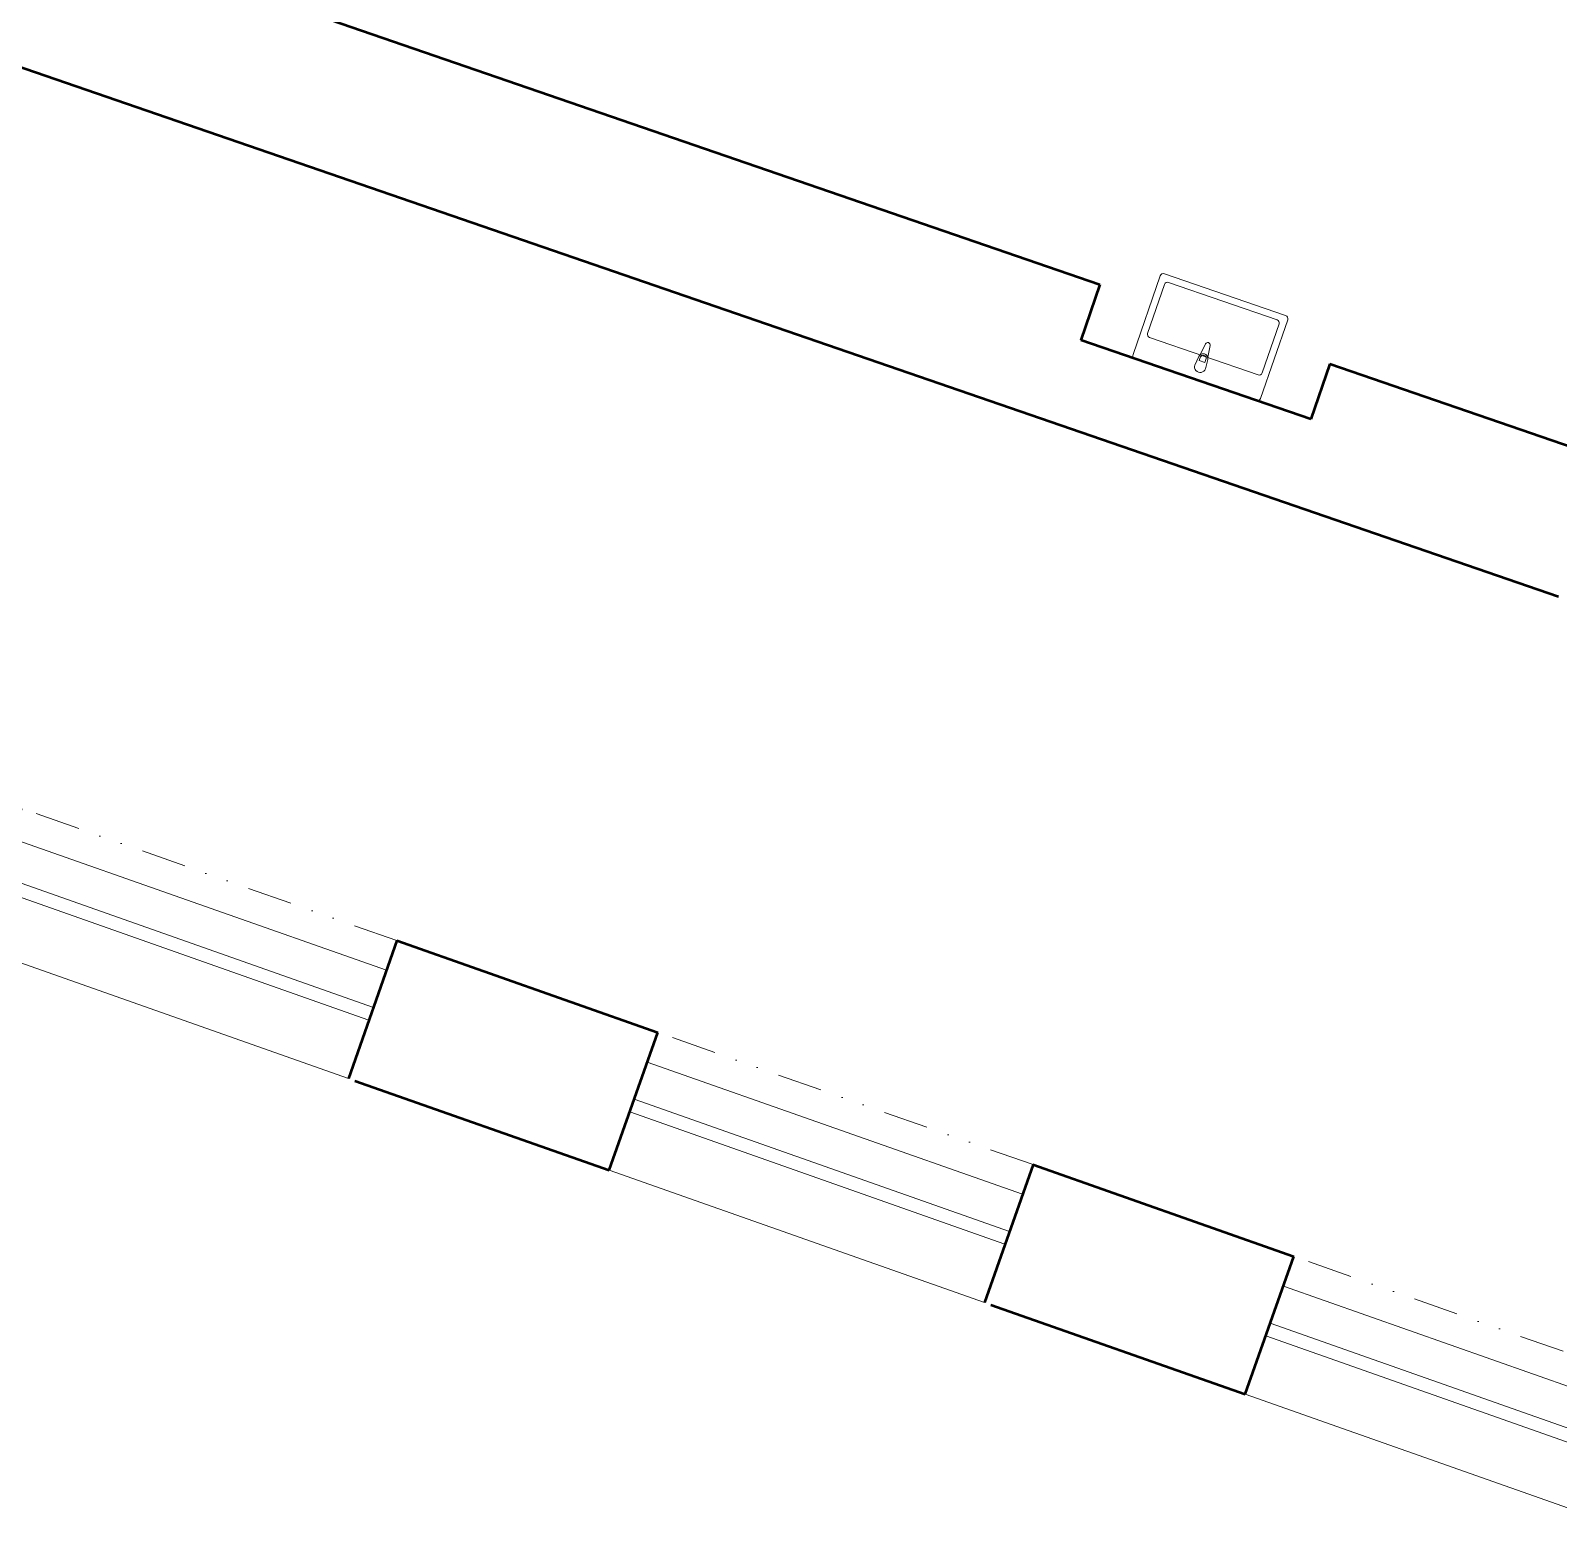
# Model space of a CAD drawing. Header units: millimetres. Extents: x 89194 to 559352, y -753138 to -204019.
# Drawn here: x 355646 to 362443, y -563914 to -557259 of the extents above; entities that cross this region are included whole.
import ezdxf

# ---------------------------------------------------------------- set-up
doc = ezdxf.new("R2010")
doc.units = ezdxf.units.MM
doc.header["$LTSCALE"] = 400
doc.linetypes.add('DIVIDE', pattern=[1.25, 0.5, -0.25, 0, -0.25, 0, -0.25])
for name, color, linetype, lineweight in [('RG_okna', 3, 'Continuous', 9), ('RG_zařízováky', 4, 'Continuous', 9), ('RG_zdivo stávající', 30, 'Continuous', 50), ('RG_čerch 2', 6, 'DIVIDE', 9)]:
    doc.layers.add(name, color=color, linetype=linetype, lineweight=lineweight)

# ---------------------------------------------------------------- blocks, each defined once
blk = doc.blocks.new('1800_2030_1050')
at = {"layer": 'RG_okna'}
for points in [[(118088.1, 2964.2), (119858.1, 2964.2)], [(118088.1, 2689.2), (119858.1, 2689.2)], [(118088.1, 2629.2), (119858.1, 2629.2)], [(118088.1, 2454.2), (119858.1, 2454.2)]]:
    blk.add_lwpolyline(points, dxfattribs=at)
at = {"layer": 'RG_zdivo stávající'}
for points in [[(118088.1, 2314.2), (118088.1, 2964.2)], [(119858.1, 2964.2), (119858.1, 2314.2)]]:
    blk.add_lwpolyline(points, dxfattribs=at)
at = {"layer": 'RG_čerch 2'}
blk.add_lwpolyline([(118088.1, 2314.2), (119858.1, 2314.2)], dxfattribs=at)
blk = doc.blocks.new('umyv_16')
at = {"layer": 'RG_zařízováky', "linetype": 'Continuous', "lineweight": 20}
for p, q in [((303631.8, -112272.4), (303631.8, -112842.4)), ((304016.8, -112257.4), (303646.8, -112257.4)), ((304031.8, -112842.4), (304031.8, -112272.4)), ((303741.8, -112302.4), (303741.8, -112812.4)), ((303986.8, -112287.4), (303756.8, -112287.4)), ((304001.8, -112812.4), (304001.8, -112302.4)), ((303691.8, -112532.4), (303733.7, -112536.4)), ((303731.6, -112543.8), (303716.7, -112543.8)), ((303716.7, -112543.8), (303716.7, -112571)), ((303743.2, -112539.6), (303796.2, -112546.3)), ((303733.7, -112578.4), (303691.8, -112582.4)), ((303716.7, -112571), (303731.6, -112571)), ((303796.2, -112568.5), (303743.2, -112575.1)), ((303646.8, -112857.4), (304016.8, -112857.4)), ((303756.8, -112827.4), (303986.8, -112827.4))]:
    blk.add_line(p, q, dxfattribs=at)
at = {"layer": 'RG_zařízováky', "linetype": 'Continuous', "lineweight": 20, "extrusion": (0, 0, -1)}
for centre, major_axis, start_param, end_param in [((303646.8, -112272.4), (10.6, 10.6), 3.926991, 5.497787), ((304016.8, -112272.4), (-10.6, 10.6), 0.785398, 2.356194), ((303756.8, -112302.4), (10.6, 10.6), 3.926991, 5.497787), ((303986.8, -112302.4), (-10.6, 10.6), 0.785398, 2.356194), ((303691.8, -112557.4), (17.7, 17.7), 2.356194, 5.497787), ((303731.6, -112557.4), (-9.62, 9.62), 0.785398, 3.926991), ((303731.8, -112557.4), (-14.9, 14.9), 0.875625, 1.35736), ((303731.8, -112557.4), (-14.9, 14.9), 1.35736, 3.355029), ((303794.8, -112557.4), (-7.91, 7.91), 0.909996, 3.802393), ((303731.8, -112557.4), (-14.9, 14.9), 3.355029, 3.836764), ((303756.8, -112812.4), (-10.6, 10.6), 3.926991, 5.497787), ((303986.8, -112812.4), (10.6, 10.6), 0.785398, 2.356194), ((303646.8, -112842.4), (-10.6, 10.6), 3.926991, 5.497787), ((304016.8, -112842.4), (10.6, 10.6), 0.785398, 2.356194)]:
    blk.add_ellipse(centre, major_axis=major_axis, ratio=1, start_param=start_param, end_param=end_param, dxfattribs=at)

msp = doc.modelspace()

# ---------------------------------------------------------------- linework, layer by layer
at = {"layer": 'RG_zdivo stávající'}
for p, q in [((355686.1, -556765.3), (360403, -558389.5)), ((360403, -558389.5), (360318, -558636.4)), ((361341.3, -558988.8), (360318, -558636.4)), ((361426.4, -558741.9), (361341.3, -558988.8)), ((361426.4, -558741.9), (362990.2, -559280.4)), ((357275.9, -561308.2), (358436, -561716.8)), ((357088.2, -561931.3), (358220.1, -562329.9)), ((360105.5, -562304.8), (361265.6, -562713.4)), ((359917.9, -562927.8), (361049.7, -563326.5))]:
    msp.add_line(p, q, dxfattribs=at)
msp.add_lwpolyline([(362442.9, -559779.4), (355124.6, -557259.5)], dxfattribs=at)

# ---------------------------------------------------------------- block references
at = {"layer": 'RG_okna', "rotation": 160.5983130338149}
for p in [(469426.8, -598353), (472256.5, -599349.6), (475086.1, -600346.1)]:
    msp.add_blockref('1800_2030_1050', p, dxfattribs=at)
at = {"layer": 'RG_zařízováky', "rotation": 70.99999999969872}
msp.add_blockref('umyv_16', (155551.7, -809257), dxfattribs=at)

doc.saveas('drawing.dxf')
